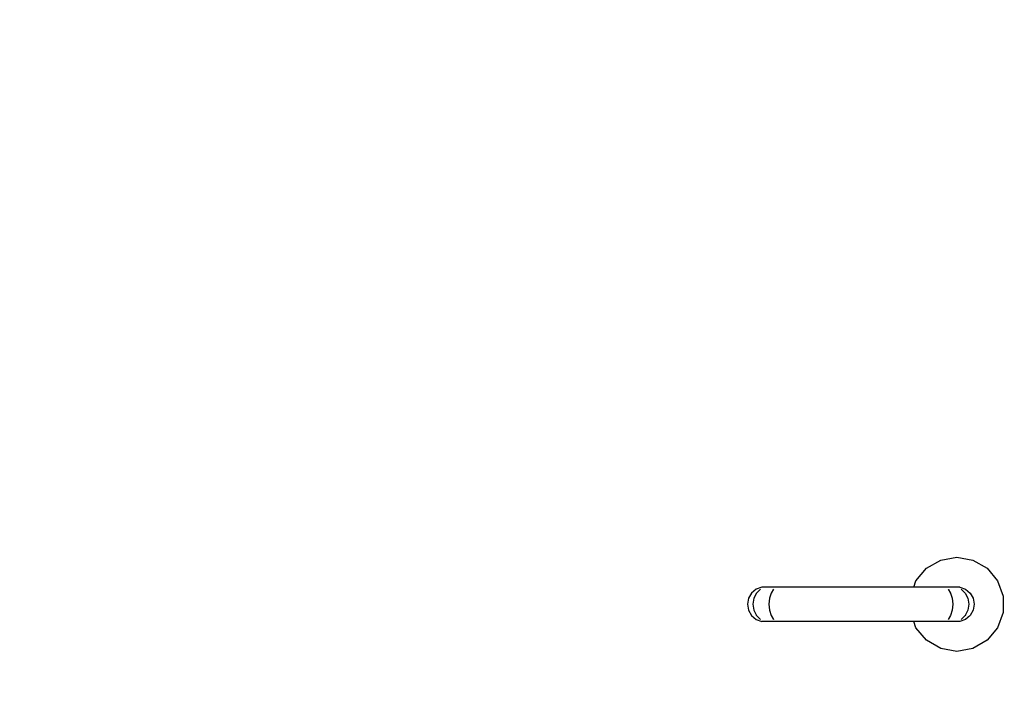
# Model space of a CAD drawing. Header units: millimetres. Extents: x -15634 to 67596, y -3027 to 55843.
# Drawn here: x 22729 to 23299, y 33447 to 33831 of the extents above; entities that cross this region are included whole.
import ezdxf

# ---------------------------------------------------------------- set-up
doc = ezdxf.new("R2010")
doc.units = ezdxf.units.MM
doc.header["$MEASUREMENT"] = 0
doc.set_wipeout_variables(frame=1)
doc.linetypes.add('Wipeout_Contour', pattern=[1000, 0, -1000])
doc.layers.add('Dimensioning - General', color=7, linetype='Continuous')
doc.layers.add('Structural - Bearing', color=7, linetype='Continuous')
for name, color, linetype, lineweight, true_color in [('Dimensioning - General_Pen_No__61', 7, 'Continuous', 20, 0x6a6a6a), ('Dimensioning - General_Pen_No__88', 7, 'Continuous', 20, 0xfd4435), ('Structural - Bearing_Pen_No__82', 7, 'Continuous', 20, 0xaaaaaa)]:
    doc.layers.add(name, color=color, linetype=linetype, lineweight=lineweight, true_color=true_color)
doc.styles.add('GENERATED_STYLE_6', font='calibril.ttf')
doc.dimstyles.new('GENERATED_STYLE__3', dxfattribs={"dimtxt": 195.999997, "dimasz": 106.4, "dimexe": 0.18, "dimexo": 0.0625, "dimgap": 0.09, "dimtad": 1, "dimdec": 0, "dimlfac": 0.1, "dimzin": 0, "dimdsep": 46, "dimtxsty": 'GENERATED_STYLE_6', "dimblk": 'ARROWHEAD_2', "dimblk1": 'ARROWHEAD_2', "dimblk2": 'ARROWHEAD_2', "dimcen": 0.09, "dimse1": 1, "dimse2": 1, "dimclrd": 256, "dimclre": 256, "dimclrt": 256, "dimadec": 0, "dimazin": 0, "dimtfac": 1, "dimtdec": 4, "dimtmove": 0, "dimatfit": 3, "dimfxl": 1, "dimtolj": 1, "dimtzin": 0, "dimarcsym": 0})

# ---------------------------------------------------------------- blocks, each defined once
blk = doc.blocks.new('*D57')
at = {"layer": 'Dimensioning - General_Pen_No__61', "color": 251, "linetype": 'Continuous', "lineweight": 20, "true_color": 0x6a6a6a, "transparency": 16777216}
for p, q in [((27454.43, 35136.02), (27594.43, 35055.19)), ((27629.43, 35095.6), (27419.43, 35095.6)), ((27524.43, 32395.6), (27524.43, 35095.6)), ((27454.43, 32436.02), (27594.43, 32355.19)), ((27629.43, 32395.6), (27419.43, 32395.6))]:
    blk.add_line(p, q, dxfattribs=at)
at = {"layer": 'Dimensioning - General_Pen_No__88', "color": 20, "lineweight": 20, "true_color": 0xfd4435, "transparency": 16777216, "char_height": 196, "attachment_point": 7, "rotation": 90, "style": 'GENERATED_STYLE_6'}
for s, insert in [('\\A1;{\\pql;\\fCalibri Light|b0|i0|c0|p34;20}', (27485.23, 34737.36)), ('\\A1;{\\pql;\\fCalibri Light|b0|i0|c0|p34;270}', (27485.23, 33507.27))]:
    blk.add_mtext(s, dxfattribs=dict(at, insert=insert))
blk = doc.blocks.new('ARROWHEAD_2')
at = {"color": 0, "linetype": 'Continuous', "lineweight": 0}
for p, q in [((-0.3781, -0.655), (0.3781, 0.655)), ((0, 0), (-1, 0))]:
    blk.add_line(p, q, dxfattribs=at)
blk = doc.blocks.new('*D105')
at = {"layer": 'Dimensioning - General_Pen_No__61', "color": 251, "linetype": 'Continuous', "lineweight": 20, "true_color": 0x6a6a6a, "transparency": 16777216}
for p, q in [((28004.43, 35136.02), (28144.43, 35055.19)), ((28179.43, 35095.6), (27969.43, 35095.6)), ((28074.43, 32395.6), (28074.43, 35095.6)), ((28004.43, 32436.02), (28144.43, 32355.19)), ((28179.43, 32395.6), (27969.43, 32395.6))]:
    blk.add_line(p, q, dxfattribs=at)
at = {"layer": 'Dimensioning - General_Pen_No__88', "color": 20, "lineweight": 20, "true_color": 0xfd4435, "transparency": 16777216, "char_height": 196, "attachment_point": 7, "rotation": 90, "style": 'GENERATED_STYLE_6'}
for s, insert in [('\\A1;{\\pql;\\fCalibri Light|b0|i0|c0|p34;20}', (28035.23, 34737.36)), ('\\A1;{\\pql;\\fCalibri Light|b0|i0|c0|p34;270}', (28035.23, 33507.27))]:
    blk.add_mtext(s, dxfattribs=dict(at, insert=insert))
blk = doc.blocks.new('*D131')
at = {"layer": 'Dimensioning - General_Pen_No__61', "color": 251, "linetype": 'Continuous', "lineweight": 20, "true_color": 0x6a6a6a, "transparency": 16777216}
for p, q in [((28554.43, 35336.02), (28694.43, 35255.19)), ((28729.43, 35295.6), (28519.43, 35295.6)), ((28624.43, 32395.6), (28624.43, 35295.6)), ((28554.43, 32436.02), (28694.43, 32355.19)), ((28729.43, 32395.6), (28519.43, 32395.6))]:
    blk.add_line(p, q, dxfattribs=at)
at = {"layer": 'Dimensioning - General_Pen_No__88', "color": 20, "lineweight": 20, "true_color": 0xfd4435, "transparency": 16777216, "insert": (28585.23, 33607.27), "char_height": 196, "attachment_point": 7, "rotation": 90, "style": 'GENERATED_STYLE_6'}
blk.add_mtext('\\A1;{\\pql;\\fCalibri Light|b0|i0|c0|p34;290}', dxfattribs=at)
blk = doc.blocks.new('*D153')
at = {"layer": 'Dimensioning - General_Pen_No__61', "color": 251, "linetype": 'Continuous', "lineweight": 20, "true_color": 0x6a6a6a, "transparency": 16777216}
for p, q in [((34964.93, 35136.02), (35104.93, 35055.19)), ((35139.93, 35095.6), (34929.93, 35095.6)), ((35034.93, 32395.6), (35034.93, 35095.6)), ((34964.93, 32436.02), (35104.93, 32355.19)), ((35139.93, 32395.6), (34929.93, 32395.6))]:
    blk.add_line(p, q, dxfattribs=at)
at = {"layer": 'Dimensioning - General_Pen_No__88', "color": 20, "lineweight": 20, "true_color": 0xfd4435, "transparency": 16777216, "char_height": 196, "attachment_point": 7, "rotation": 90, "style": 'GENERATED_STYLE_6'}
for s, insert in [('\\A1;{\\pql;\\fCalibri Light|b0|i0|c0|p34;20}', (34995.73, 34737.36)), ('\\A1;{\\pql;\\fCalibri Light|b0|i0|c0|p34;270}', (34995.73, 33507.27))]:
    blk.add_mtext(s, dxfattribs=dict(at, insert=insert))
blk = doc.blocks.new('*D201')
at = {"layer": 'Dimensioning - General_Pen_No__61', "color": 251, "linetype": 'Continuous', "lineweight": 20, "true_color": 0x6a6a6a, "transparency": 16777216}
for p, q in [((35514.93, 35136.02), (35654.93, 35055.19)), ((35689.93, 35095.6), (35479.93, 35095.6)), ((35584.93, 32395.6), (35584.93, 35095.6)), ((35514.93, 32436.02), (35654.93, 32355.19)), ((35689.93, 32395.6), (35479.93, 32395.6))]:
    blk.add_line(p, q, dxfattribs=at)
at = {"layer": 'Dimensioning - General_Pen_No__88', "color": 20, "lineweight": 20, "true_color": 0xfd4435, "transparency": 16777216, "char_height": 196, "attachment_point": 7, "rotation": 90, "style": 'GENERATED_STYLE_6'}
for s, insert in [('\\A1;{\\pql;\\fCalibri Light|b0|i0|c0|p34;20}', (35545.73, 34737.36)), ('\\A1;{\\pql;\\fCalibri Light|b0|i0|c0|p34;270}', (35545.73, 33507.27))]:
    blk.add_mtext(s, dxfattribs=dict(at, insert=insert))
blk = doc.blocks.new('*D227')
at = {"layer": 'Dimensioning - General_Pen_No__61', "color": 251, "linetype": 'Continuous', "lineweight": 20, "true_color": 0x6a6a6a, "transparency": 16777216}
for p, q in [((36064.93, 35336.02), (36204.93, 35255.19)), ((36239.93, 35295.6), (36029.93, 35295.6)), ((36134.93, 32395.6), (36134.93, 35295.6)), ((36064.93, 32436.02), (36204.93, 32355.19)), ((36239.93, 32395.6), (36029.93, 32395.6))]:
    blk.add_line(p, q, dxfattribs=at)
at = {"layer": 'Dimensioning - General_Pen_No__88', "color": 20, "lineweight": 20, "true_color": 0xfd4435, "transparency": 16777216, "insert": (36095.73, 33607.27), "char_height": 196, "attachment_point": 7, "rotation": 90, "style": 'GENERATED_STYLE_6'}
blk.add_mtext('\\A1;{\\pql;\\fCalibri Light|b0|i0|c0|p34;290}', dxfattribs=at)

msp = doc.modelspace()

# ---------------------------------------------------------------- wipeouts: each hides what was drawn before it
at = {"color": 254, "linetype": 'Wipeout_Contour', "lineweight": 0, "ltscale": 1101184.371629618}
msp.add_wipeout([(23242.98, 33509.1), (23241.66, 33505.45), (23268.1, 33505.45), (23271.37, 33504.26), (23274.03, 33502.03), (23275.76, 33499.02), (23276.37, 33495.6), (23275.76, 33492.18), (23274.03, 33489.18), (23271.37, 33486.94), (23268.1, 33485.76), (23241.66, 33485.76), (23242.98, 33482.1), (23249.01, 33474.92), (23257.13, 33470.23), (23266.37, 33468.6), (23275.6, 33470.23), (23283.72, 33474.92), (23289.75, 33482.1), (23292.96, 33490.92), (23292.96, 33500.29), (23289.75, 33509.1), (23283.72, 33516.29), (23275.6, 33520.98), (23266.37, 33522.6), (23257.13, 33520.98), (23249.01, 33516.29)], dxfattribs=at).dxf.layer = 'Structural - Bearing'

# ---------------------------------------------------------------- next in the draw order: linework, layer by layer
at = {"layer": 'Structural - Bearing_Pen_No__82', "color": 253, "linetype": 'Continuous', "lineweight": 20, "true_color": 0xaaaaaa}
for p, q in [((23249.01, 33516.29), (23257.13, 33520.98)), ((23257.13, 33520.98), (23266.37, 33522.6)), ((23266.37, 33522.6), (23275.6, 33520.98)), ((23275.6, 33520.98), (23283.72, 33516.29)), ((23242.98, 33509.1), (23249.01, 33516.29)), ((23283.72, 33516.29), (23289.75, 33509.1)), ((23289.75, 33509.1), (23292.96, 33500.29)), ((23292.96, 33500.29), (23292.96, 33490.92)), ((23292.96, 33490.92), (23289.75, 33482.1)), ((23249.01, 33474.92), (23242.98, 33482.1)), ((23289.75, 33482.1), (23283.72, 33474.92)), ((23257.13, 33470.23), (23249.01, 33474.92)), ((23283.72, 33474.92), (23275.6, 33470.23)), ((23266.37, 33468.6), (23257.13, 33470.23)), ((23275.6, 33470.23), (23266.37, 33468.6))]:
    msp.add_line(p, q, dxfattribs=at)

# ---------------------------------------------------------------- next in the draw order: wipeouts: each hides what was drawn before it
at = {"color": 254, "linetype": 'Wipeout_Contour', "lineweight": 0, "ltscale": 163168.721629}
msp.add_wipeout([(23265.91, 33505.45), (23268.84, 33504.26), (23271.37, 33504.26), (23268.1, 33505.45)], dxfattribs=at).dxf.layer = 'Structural - Bearing'
at = {"color": 254, "linetype": 'Wipeout_Contour', "lineweight": 0, "ltscale": 163146.376629}
msp.add_wipeout([(23273.32, 33495.6), (23272.78, 33492.18), (23275.76, 33492.18), (23276.37, 33495.6)], dxfattribs=at).dxf.layer = 'Structural - Bearing'

# ---------------------------------------------------------------- next in the draw order: wipeouts: each hides what was drawn before it
at = {"color": 254, "linetype": 'Wipeout_Contour', "lineweight": 0, "ltscale": 163169.507498}
msp.add_wipeout([(23268.84, 33504.26), (23271.23, 33502.03), (23274.03, 33502.03), (23271.37, 33504.26)], dxfattribs=at).dxf.layer = 'Structural - Bearing'
at = {"color": 254, "linetype": 'Wipeout_Contour', "lineweight": 0, "ltscale": 163133.300157}
msp.add_wipeout([(23272.78, 33492.18), (23271.23, 33489.18), (23274.03, 33489.18), (23275.76, 33492.18)], dxfattribs=at).dxf.layer = 'Structural - Bearing'

# ---------------------------------------------------------------- next in the draw order: wipeouts: each hides what was drawn before it
at = {"color": 254, "linetype": 'Wipeout_Contour', "lineweight": 0, "ltscale": 163165.650209}
msp.add_wipeout([(23271.23, 33502.03), (23272.78, 33499.02), (23275.76, 33499.02), (23274.03, 33502.03)], dxfattribs=at).dxf.layer = 'Structural - Bearing'
at = {"color": 254, "linetype": 'Wipeout_Contour', "lineweight": 0, "ltscale": 163119.942942}
msp.add_wipeout([(23271.23, 33489.18), (23268.84, 33486.94), (23271.37, 33486.94), (23274.03, 33489.18)], dxfattribs=at).dxf.layer = 'Structural - Bearing'

# ---------------------------------------------------------------- next in the draw order: wipeouts: each hides what was drawn before it
at = {"color": 254, "linetype": 'Wipeout_Contour', "lineweight": 0, "ltscale": 163158.355191}
msp.add_wipeout([(23259.77, 33505.45), (23261.46, 33504.26), (23268.84, 33504.26), (23265.91, 33505.45)], dxfattribs=at).dxf.layer = 'Structural - Bearing'
at = {"color": 254, "linetype": 'Wipeout_Contour', "lineweight": 0, "ltscale": 163157.611515}
msp.add_wipeout([(23275.76, 33499.02), (23272.78, 33499.02), (23273.32, 33495.6), (23276.37, 33495.6)], dxfattribs=at).dxf.layer = 'Structural - Bearing'
at = {"color": 254, "linetype": 'Wipeout_Contour', "lineweight": 0, "ltscale": 163107.919387}
msp.add_wipeout([(23268.84, 33486.94), (23265.91, 33485.76), (23268.1, 33485.76), (23271.37, 33486.94)], dxfattribs=at).dxf.layer = 'Structural - Bearing'

# ---------------------------------------------------------------- next in the draw order: wipeouts: each hides what was drawn before it
at = {"color": 254, "linetype": 'Wipeout_Contour', "lineweight": 0, "ltscale": 163157.496226}
msp.add_wipeout([(23261.46, 33504.26), (23262.83, 33502.03), (23271.23, 33502.03), (23268.84, 33504.26)], dxfattribs=at).dxf.layer = 'Structural - Bearing'
at = {"color": 254, "linetype": 'Wipeout_Contour', "lineweight": 0, "ltscale": 163132.483308}
msp.add_wipeout([(23264.04, 33495.6), (23263.73, 33492.18), (23272.78, 33492.18), (23273.32, 33495.6)], dxfattribs=at).dxf.layer = 'Structural - Bearing'

# ---------------------------------------------------------------- next in the draw order: linework, layer by layer
at = {"layer": 'Structural - Bearing_Pen_No__82', "color": 253, "linetype": 'Continuous', "lineweight": 20, "true_color": 0xaaaaaa}
msp.add_line((23268.1, 33505.45), (23265.91, 33505.45), dxfattribs=at)

# ---------------------------------------------------------------- next in the draw order: wipeouts: each hides what was drawn before it
at = {"color": 254, "linetype": 'Wipeout_Contour', "lineweight": 0, "ltscale": 163152.414351}
msp.add_wipeout([(23271.23, 33502.03), (23262.83, 33502.03), (23263.73, 33499.02), (23272.78, 33499.02)], dxfattribs=at).dxf.layer = 'Structural - Bearing'
at = {"color": 254, "linetype": 'Wipeout_Contour', "lineweight": 0, "ltscale": 163120.061697}
msp.add_wipeout([(23263.73, 33492.18), (23262.83, 33489.18), (23271.23, 33489.18), (23272.78, 33492.18)], dxfattribs=at).dxf.layer = 'Structural - Bearing'

# ---------------------------------------------------------------- next in the draw order: linework, layer by layer
at = {"layer": 'Structural - Bearing_Pen_No__82', "color": 253, "linetype": 'Continuous', "lineweight": 20, "true_color": 0xaaaaaa}
for p, q in [((23268.1, 33505.45), (23271.37, 33504.26)), ((23268.84, 33504.26), (23271.23, 33502.03)), ((23271.37, 33504.26), (23274.03, 33502.03))]:
    msp.add_line(p, q, dxfattribs=at)

# ---------------------------------------------------------------- next in the draw order: wipeouts: each hides what was drawn before it
at = {"color": 254, "linetype": 'Wipeout_Contour', "lineweight": 0, "ltscale": 163140.595687}
msp.add_wipeout([(23259.77, 33505.45), (23251.6, 33505.45), (23252.03, 33504.26), (23261.46, 33504.26)], dxfattribs=at).dxf.layer = 'Structural - Bearing'
at = {"color": 254, "linetype": 'Wipeout_Contour', "lineweight": 0, "ltscale": 163143.719142}
msp.add_wipeout([(23263.73, 33499.02), (23264.04, 33495.6), (23273.32, 33495.6), (23272.78, 33499.02)], dxfattribs=at).dxf.layer = 'Structural - Bearing'
at = {"color": 254, "linetype": 'Wipeout_Contour', "lineweight": 0, "ltscale": 163107.928046}
msp.add_wipeout([(23262.83, 33489.18), (23261.46, 33486.94), (23268.84, 33486.94), (23271.23, 33489.18)], dxfattribs=at).dxf.layer = 'Structural - Bearing'

# ---------------------------------------------------------------- next in the draw order: linework, layer by layer
at = {"layer": 'Structural - Bearing_Pen_No__82', "color": 253, "linetype": 'Continuous', "lineweight": 20, "true_color": 0xaaaaaa}
for p, q in [((23271.23, 33502.03), (23272.78, 33499.02)), ((23274.03, 33502.03), (23275.76, 33499.02)), ((23272.78, 33499.02), (23273.32, 33495.6)), ((23275.76, 33499.02), (23276.37, 33495.6)), ((23273.32, 33495.6), (23272.78, 33492.18)), ((23275.76, 33492.18), (23274.03, 33489.18)), ((23276.37, 33495.6), (23275.76, 33492.18))]:
    msp.add_line(p, q, dxfattribs=at)

# ---------------------------------------------------------------- next in the draw order: wipeouts: each hides what was drawn before it
at = {"color": 254, "linetype": 'Wipeout_Contour', "lineweight": 0, "ltscale": 163137.151227}
msp.add_wipeout([(23261.46, 33504.26), (23252.03, 33504.26), (23252.38, 33502.03), (23262.83, 33502.03)], dxfattribs=at).dxf.layer = 'Structural - Bearing'
at = {"color": 254, "linetype": 'Wipeout_Contour', "lineweight": 0, "ltscale": 163109.196776}
msp.add_wipeout([(23264.04, 33495.6), (23252.68, 33495.6), (23252.6, 33492.18), (23263.73, 33492.18)], dxfattribs=at).dxf.layer = 'Structural - Bearing'
at = {"color": 254, "linetype": 'Wipeout_Contour', "lineweight": 0, "ltscale": 163097.549098}
msp.add_wipeout([(23261.46, 33486.94), (23259.77, 33485.76), (23265.91, 33485.76), (23268.84, 33486.94)], dxfattribs=at).dxf.layer = 'Structural - Bearing'

# ---------------------------------------------------------------- next in the draw order: linework, layer by layer
at = {"layer": 'Structural - Bearing_Pen_No__82', "color": 253, "linetype": 'Continuous', "lineweight": 20, "true_color": 0xaaaaaa}
for p, q in [((23265.91, 33505.45), (23259.77, 33505.45)), ((23272.78, 33492.18), (23271.23, 33489.18)), ((23268.1, 33485.76), (23265.91, 33485.76)), ((23271.37, 33486.94), (23268.1, 33485.76)), ((23271.23, 33489.18), (23268.84, 33486.94)), ((23274.03, 33489.18), (23271.37, 33486.94))]:
    msp.add_line(p, q, dxfattribs=at)

# ---------------------------------------------------------------- next in the draw order: wipeouts: each hides what was drawn before it
at = {"color": 254, "linetype": 'Wipeout_Contour', "lineweight": 0, "ltscale": 163130.149927}
msp.add_wipeout([(23262.83, 33502.03), (23252.38, 33502.03), (23252.6, 33499.02), (23263.73, 33499.02)], dxfattribs=at).dxf.layer = 'Structural - Bearing'
at = {"color": 254, "linetype": 'Wipeout_Contour', "lineweight": 0, "ltscale": 163097.792901}
msp.add_wipeout([(23263.73, 33492.18), (23252.6, 33492.18), (23252.38, 33489.18), (23262.83, 33489.18)], dxfattribs=at).dxf.layer = 'Structural - Bearing'

# ---------------------------------------------------------------- next in the draw order: linework, layer by layer
at = {"layer": 'Structural - Bearing_Pen_No__82', "color": 253, "linetype": 'Continuous', "lineweight": 20, "true_color": 0xaaaaaa}
msp.add_line((23261.46, 33504.26), (23262.83, 33502.03), dxfattribs=at)

# ---------------------------------------------------------------- next in the draw order: wipeouts: each hides what was drawn before it
at = {"color": 254, "linetype": 'Wipeout_Contour', "lineweight": 0, "ltscale": 163038.36082}
msp.add_wipeout([(23251.6, 33505.45), (23171.14, 33505.45), (23170.71, 33504.26), (23252.03, 33504.26)], dxfattribs=at).dxf.layer = 'Structural - Bearing'
at = {"color": 254, "linetype": 'Wipeout_Contour', "lineweight": 0, "ltscale": 163120.434197}
msp.add_wipeout([(23263.73, 33499.02), (23252.6, 33499.02), (23252.68, 33495.6), (23264.04, 33495.6)], dxfattribs=at).dxf.layer = 'Structural - Bearing'
at = {"color": 254, "linetype": 'Wipeout_Contour', "lineweight": 0, "ltscale": 163087.576912}
msp.add_wipeout([(23262.83, 33489.18), (23252.38, 33489.18), (23252.03, 33486.94), (23261.46, 33486.94)], dxfattribs=at).dxf.layer = 'Structural - Bearing'

# ---------------------------------------------------------------- next in the draw order: linework, layer by layer
at = {"layer": 'Structural - Bearing_Pen_No__82', "color": 253, "linetype": 'Continuous', "lineweight": 20, "true_color": 0xaaaaaa}
for p, q in [((23262.83, 33502.03), (23263.73, 33499.02)), ((23263.73, 33499.02), (23264.04, 33495.6)), ((23264.04, 33495.6), (23263.73, 33492.18))]:
    msp.add_line(p, q, dxfattribs=at)

# ---------------------------------------------------------------- next in the draw order: wipeouts: each hides what was drawn before it
at = {"color": 254, "linetype": 'Wipeout_Contour', "lineweight": 0, "ltscale": 163032.739017}
msp.add_wipeout([(23252.03, 33504.26), (23170.71, 33504.26), (23170.36, 33502.03), (23252.38, 33502.03)], dxfattribs=at).dxf.layer = 'Structural - Bearing'
at = {"color": 254, "linetype": 'Wipeout_Contour', "lineweight": 0, "ltscale": 163002.313954}
msp.add_wipeout([(23252.68, 33495.6), (23170.05, 33495.6), (23170.13, 33492.18), (23252.6, 33492.18)], dxfattribs=at).dxf.layer = 'Structural - Bearing'
at = {"color": 254, "linetype": 'Wipeout_Contour', "lineweight": 0, "ltscale": 163079.783003}
msp.add_wipeout([(23261.46, 33486.94), (23252.03, 33486.94), (23251.6, 33485.76), (23259.77, 33485.76)], dxfattribs=at).dxf.layer = 'Structural - Bearing'

# ---------------------------------------------------------------- next in the draw order: linework, layer by layer
at = {"layer": 'Structural - Bearing_Pen_No__82', "color": 253, "linetype": 'Continuous', "lineweight": 20, "true_color": 0xaaaaaa}
for p, q in [((23241.66, 33505.45), (23242.98, 33509.1)), ((23259.77, 33505.45), (23251.6, 33505.45)), ((23263.73, 33492.18), (23262.83, 33489.18)), ((23265.91, 33485.76), (23259.77, 33485.76)), ((23262.83, 33489.18), (23261.46, 33486.94))]:
    msp.add_line(p, q, dxfattribs=at)

# ---------------------------------------------------------------- next in the draw order: wipeouts: each hides what was drawn before it
at = {"color": 254, "linetype": 'Wipeout_Contour', "lineweight": 0, "ltscale": 163024.125284}
msp.add_wipeout([(23252.38, 33502.03), (23170.36, 33502.03), (23170.13, 33499.02), (23252.6, 33499.02)], dxfattribs=at).dxf.layer = 'Structural - Bearing'
at = {"color": 254, "linetype": 'Wipeout_Contour', "lineweight": 0, "ltscale": 162991.747236}
msp.add_wipeout([(23252.6, 33492.18), (23170.13, 33492.18), (23170.36, 33489.18), (23252.38, 33489.18)], dxfattribs=at).dxf.layer = 'Structural - Bearing'

# ---------------------------------------------------------------- next in the draw order: wipeouts: each hides what was drawn before it
at = {"color": 254, "linetype": 'Wipeout_Contour', "lineweight": 0, "ltscale": 162936.15399}
msp.add_wipeout([(23171.14, 33505.45), (23162.97, 33505.45), (23161.28, 33504.26), (23170.71, 33504.26)], dxfattribs=at).dxf.layer = 'Structural - Bearing'
at = {"color": 254, "linetype": 'Wipeout_Contour', "lineweight": 0, "ltscale": 163013.558732}
msp.add_wipeout([(23252.6, 33499.02), (23170.13, 33499.02), (23170.05, 33495.6), (23252.68, 33495.6)], dxfattribs=at).dxf.layer = 'Structural - Bearing'
at = {"color": 254, "linetype": 'Wipeout_Contour', "lineweight": 0, "ltscale": 162983.13297}
msp.add_wipeout([(23252.38, 33489.18), (23170.36, 33489.18), (23170.71, 33486.94), (23252.03, 33486.94)], dxfattribs=at).dxf.layer = 'Structural - Bearing'

# ---------------------------------------------------------------- next in the draw order: wipeouts: each hides what was drawn before it
at = {"color": 254, "linetype": 'Wipeout_Contour', "lineweight": 0, "ltscale": 162928.358818}
msp.add_wipeout([(23170.71, 33504.26), (23161.28, 33504.26), (23159.9, 33502.03), (23170.36, 33502.03)], dxfattribs=at).dxf.layer = 'Structural - Bearing'
at = {"color": 254, "linetype": 'Wipeout_Contour', "lineweight": 0, "ltscale": 162895.467771}
msp.add_wipeout([(23170.05, 33495.6), (23158.69, 33495.6), (23159, 33492.18), (23170.13, 33492.18)], dxfattribs=at).dxf.layer = 'Structural - Bearing'
at = {"color": 254, "linetype": 'Wipeout_Contour', "lineweight": 0, "ltscale": 162977.509995}
msp.add_wipeout([(23252.03, 33486.94), (23170.71, 33486.94), (23171.14, 33485.76), (23251.6, 33485.76)], dxfattribs=at).dxf.layer = 'Structural - Bearing'

# ---------------------------------------------------------------- next in the draw order: linework, layer by layer
at = {"layer": 'Structural - Bearing_Pen_No__82', "color": 253, "linetype": 'Continuous', "lineweight": 20, "true_color": 0xaaaaaa}
for p, q in [((23251.6, 33505.45), (23171.14, 33505.45)), ((23242.98, 33482.1), (23241.66, 33485.76)), ((23259.77, 33485.76), (23251.6, 33485.76))]:
    msp.add_line(p, q, dxfattribs=at)

# ---------------------------------------------------------------- next in the draw order: wipeouts: each hides what was drawn before it
at = {"color": 254, "linetype": 'Wipeout_Contour', "lineweight": 0, "ltscale": 162918.135671}
msp.add_wipeout([(23170.36, 33502.03), (23159.9, 33502.03), (23159, 33499.02), (23170.13, 33499.02)], dxfattribs=at).dxf.layer = 'Structural - Bearing'
at = {"color": 254, "linetype": 'Wipeout_Contour', "lineweight": 0, "ltscale": 162885.736604}
msp.add_wipeout([(23170.13, 33492.18), (23159, 33492.18), (23159.9, 33489.18), (23170.36, 33489.18)], dxfattribs=at).dxf.layer = 'Structural - Bearing'

# ---------------------------------------------------------------- next in the draw order: wipeouts: each hides what was drawn before it
at = {"color": 254, "linetype": 'Wipeout_Contour', "lineweight": 0, "ltscale": 162918.444433}
msp.add_wipeout([(23156.82, 33505.45), (23153.89, 33504.26), (23161.28, 33504.26), (23162.97, 33505.45)], dxfattribs=at).dxf.layer = 'Structural - Bearing'
at = {"color": 254, "linetype": 'Wipeout_Contour', "lineweight": 0, "ltscale": 162906.719905}
msp.add_wipeout([(23170.13, 33499.02), (23159, 33499.02), (23158.69, 33495.6), (23170.05, 33495.6)], dxfattribs=at).dxf.layer = 'Structural - Bearing'
at = {"color": 254, "linetype": 'Wipeout_Contour', "lineweight": 0, "ltscale": 162878.72104}
msp.add_wipeout([(23170.36, 33489.18), (23159.9, 33489.18), (23161.28, 33486.94), (23170.71, 33486.94)], dxfattribs=at).dxf.layer = 'Structural - Bearing'

# ---------------------------------------------------------------- next in the draw order: wipeouts: each hides what was drawn before it
at = {"color": 254, "linetype": 'Wipeout_Contour', "lineweight": 0, "ltscale": 162908.072787}
msp.add_wipeout([(23153.89, 33504.26), (23151.51, 33502.03), (23159.9, 33502.03), (23161.28, 33504.26)], dxfattribs=at).dxf.layer = 'Structural - Bearing'
at = {"color": 254, "linetype": 'Wipeout_Contour', "lineweight": 0, "ltscale": 162872.250976}
msp.add_wipeout([(23149.41, 33495.6), (23149.95, 33492.18), (23159, 33492.18), (23158.69, 33495.6)], dxfattribs=at).dxf.layer = 'Structural - Bearing'
at = {"color": 254, "linetype": 'Wipeout_Contour', "lineweight": 0, "ltscale": 162875.265026}
msp.add_wipeout([(23170.71, 33486.94), (23161.28, 33486.94), (23162.97, 33485.76), (23171.14, 33485.76)], dxfattribs=at).dxf.layer = 'Structural - Bearing'

# ---------------------------------------------------------------- next in the draw order: linework, layer by layer
at = {"layer": 'Structural - Bearing_Pen_No__82', "color": 253, "linetype": 'Continuous', "lineweight": 20, "true_color": 0xaaaaaa}
for p, q in [((23171.14, 33505.45), (23162.97, 33505.45)), ((23251.6, 33485.76), (23171.14, 33485.76))]:
    msp.add_line(p, q, dxfattribs=at)

# ---------------------------------------------------------------- next in the draw order: wipeouts: each hides what was drawn before it
at = {"color": 254, "linetype": 'Wipeout_Contour', "lineweight": 0, "ltscale": 162895.937189}
msp.add_wipeout([(23151.51, 33502.03), (23149.95, 33499.02), (23159, 33499.02), (23159.9, 33502.03)], dxfattribs=at).dxf.layer = 'Structural - Bearing'
at = {"color": 254, "linetype": 'Wipeout_Contour', "lineweight": 0, "ltscale": 162863.53375}
msp.add_wipeout([(23149.95, 33492.18), (23151.51, 33489.18), (23159.9, 33489.18), (23159, 33492.18)], dxfattribs=at).dxf.layer = 'Structural - Bearing'

# ---------------------------------------------------------------- next in the draw order: linework, layer by layer
at = {"layer": 'Structural - Bearing_Pen_No__82', "color": 253, "linetype": 'Continuous', "lineweight": 20, "true_color": 0xaaaaaa}
msp.add_line((23161.28, 33504.26), (23159.9, 33502.03), dxfattribs=at)

# ---------------------------------------------------------------- next in the draw order: wipeouts: each hides what was drawn before it
at = {"color": 254, "linetype": 'Wipeout_Contour', "lineweight": 0, "ltscale": 162908.110601}
msp.add_wipeout([(23154.63, 33505.45), (23151.37, 33504.26), (23153.89, 33504.26), (23156.82, 33505.45)], dxfattribs=at).dxf.layer = 'Structural - Bearing'
at = {"color": 254, "linetype": 'Wipeout_Contour', "lineweight": 0, "ltscale": 162883.504697}
msp.add_wipeout([(23149.95, 33499.02), (23149.41, 33495.6), (23158.69, 33495.6), (23159, 33499.02)], dxfattribs=at).dxf.layer = 'Structural - Bearing'
at = {"color": 254, "linetype": 'Wipeout_Contour', "lineweight": 0, "ltscale": 162858.428876}
msp.add_wipeout([(23151.51, 33489.18), (23153.89, 33486.94), (23161.28, 33486.94), (23159.9, 33489.18)], dxfattribs=at).dxf.layer = 'Structural - Bearing'

# ---------------------------------------------------------------- next in the draw order: linework, layer by layer
at = {"layer": 'Structural - Bearing_Pen_No__82', "color": 253, "linetype": 'Continuous', "lineweight": 20, "true_color": 0xaaaaaa}
for p, q in [((23162.97, 33505.45), (23156.82, 33505.45)), ((23159.9, 33502.03), (23159, 33499.02)), ((23159, 33499.02), (23158.69, 33495.6)), ((23158.69, 33495.6), (23159, 33492.18))]:
    msp.add_line(p, q, dxfattribs=at)

# ---------------------------------------------------------------- next in the draw order: wipeouts: each hides what was drawn before it
at = {"color": 254, "linetype": 'Wipeout_Contour', "lineweight": 0, "ltscale": 162896.100834}
msp.add_wipeout([(23148.71, 33502.03), (23151.51, 33502.03), (23153.89, 33504.26), (23151.37, 33504.26)], dxfattribs=at).dxf.layer = 'Structural - Bearing'
at = {"color": 254, "linetype": 'Wipeout_Contour', "lineweight": 0, "ltscale": 162858.405127}
msp.add_wipeout([(23146.37, 33495.6), (23146.97, 33492.18), (23149.95, 33492.18), (23149.41, 33495.6)], dxfattribs=at).dxf.layer = 'Structural - Bearing'
at = {"color": 254, "linetype": 'Wipeout_Contour', "lineweight": 0, "ltscale": 162857.548879}
msp.add_wipeout([(23161.28, 33486.94), (23153.89, 33486.94), (23156.82, 33485.76), (23162.97, 33485.76)], dxfattribs=at).dxf.layer = 'Structural - Bearing'

# ---------------------------------------------------------------- next in the draw order: linework, layer by layer
at = {"layer": 'Structural - Bearing_Pen_No__82', "color": 253, "linetype": 'Continuous', "lineweight": 20, "true_color": 0xaaaaaa}
for p, q in [((23156.82, 33505.45), (23154.63, 33505.45)), ((23159.9, 33489.18), (23161.28, 33486.94)), ((23171.14, 33485.76), (23162.97, 33485.76))]:
    msp.add_line(p, q, dxfattribs=at)

# ---------------------------------------------------------------- next in the draw order: wipeouts: each hides what was drawn before it
at = {"color": 254, "linetype": 'Wipeout_Contour', "lineweight": 0, "ltscale": 162882.745907}
msp.add_wipeout([(23148.71, 33502.03), (23146.97, 33499.02), (23149.95, 33499.02), (23151.51, 33502.03)], dxfattribs=at).dxf.layer = 'Structural - Bearing'
at = {"color": 254, "linetype": 'Wipeout_Contour', "lineweight": 0, "ltscale": 162850.339867}
msp.add_wipeout([(23146.97, 33492.18), (23148.71, 33489.18), (23151.51, 33489.18), (23149.95, 33492.18)], dxfattribs=at).dxf.layer = 'Structural - Bearing'

# ---------------------------------------------------------------- next in the draw order: linework, layer by layer
at = {"layer": 'Structural - Bearing_Pen_No__82', "color": 253, "linetype": 'Continuous', "lineweight": 20, "true_color": 0xaaaaaa}
for p, q in [((23151.37, 33504.26), (23148.71, 33502.03)), ((23154.63, 33505.45), (23151.37, 33504.26)), ((23153.89, 33504.26), (23151.51, 33502.03))]:
    msp.add_line(p, q, dxfattribs=at)

# ---------------------------------------------------------------- next in the draw order: wipeouts: each hides what was drawn before it
at = {"color": 254, "linetype": 'Wipeout_Contour', "lineweight": 0, "ltscale": 162869.659795}
msp.add_wipeout([(23146.97, 33499.02), (23146.37, 33495.6), (23149.41, 33495.6), (23149.95, 33499.02)], dxfattribs=at).dxf.layer = 'Structural - Bearing'
at = {"color": 254, "linetype": 'Wipeout_Contour', "lineweight": 0, "ltscale": 162846.4533}
msp.add_wipeout([(23148.71, 33489.18), (23151.37, 33486.94), (23153.89, 33486.94), (23151.51, 33489.18)], dxfattribs=at).dxf.layer = 'Structural - Bearing'

# ---------------------------------------------------------------- next in the draw order: linework, layer by layer
at = {"layer": 'Structural - Bearing_Pen_No__82', "color": 253, "linetype": 'Continuous', "lineweight": 20, "true_color": 0xaaaaaa}
for p, q in [((23148.71, 33502.03), (23146.97, 33499.02)), ((23151.51, 33502.03), (23149.95, 33499.02)), ((23146.97, 33499.02), (23146.37, 33495.6)), ((23149.95, 33499.02), (23149.41, 33495.6)), ((23146.37, 33495.6), (23146.97, 33492.18)), ((23149.41, 33495.6), (23149.95, 33492.18))]:
    msp.add_line(p, q, dxfattribs=at)

# ---------------------------------------------------------------- next in the draw order: wipeouts: each hides what was drawn before it
at = {"color": 254, "linetype": 'Wipeout_Contour', "lineweight": 0, "ltscale": 162847.211198}
msp.add_wipeout([(23151.37, 33486.94), (23154.63, 33485.76), (23156.82, 33485.76), (23153.89, 33486.94)], dxfattribs=at).dxf.layer = 'Structural - Bearing'

# ---------------------------------------------------------------- next in the draw order: linework, layer by layer
at = {"layer": 'Structural - Bearing_Pen_No__82', "color": 253, "linetype": 'Continuous', "lineweight": 20, "true_color": 0xaaaaaa}
for p, q in [((23146.97, 33492.18), (23148.71, 33489.18)), ((23149.95, 33492.18), (23151.51, 33489.18)), ((23159, 33492.18), (23159.9, 33489.18)), ((23148.71, 33489.18), (23151.37, 33486.94)), ((23151.37, 33486.94), (23154.63, 33485.76)), ((23151.51, 33489.18), (23153.89, 33486.94)), ((23156.82, 33485.76), (23154.63, 33485.76)), ((23162.97, 33485.76), (23156.82, 33485.76))]:
    msp.add_line(p, q, dxfattribs=at)

# ---------------------------------------------------------------- next in the draw order: dimensions: what is measured, and where the dimension line sits
at = {"layer": 'Dimensioning - General', "color": 251, "linetype": 'Continuous', "lineweight": 20, "true_color": 0x6a6a6a}
for base, p1, p2, picture, middle in [((28624.43, 35295.6), (2262.36, 32395.6), (2086.67, 35295.6), '*D131', (28487.23, 33831.4)), ((36134.93, 35295.6), (9772.86, 32395.6), (9597.17, 35295.6), '*D227', (35997.73, 33831.4)), ((28074.43, 35095.6), (-270.89, 32395.6), (-397.74, 35095.6), '*D105', (27937.23, 33731.4)), ((27524.43, 35095.6), (48.77, 32395.6), (88.92, 35095.6), '*D57', (27387.23, 33731.4)), ((35584.93, 35095.6), (7239.61, 32395.6), (7112.76, 35095.6), '*D201', (35447.73, 33731.4)), ((35034.93, 35095.6), (7559.27, 32395.6), (7599.42, 35095.6), '*D153', (34897.73, 33731.4))]:
    dim = msp.add_linear_dim(base=base, p1=p1, p2=p2, angle=90, dimstyle='GENERATED_STYLE__3', dxfattribs=at)
    dim.commit()
    dim.dimension.update_dxf_attribs({"geometry": picture, "text_midpoint": middle, "dimtype": 160, "text_rotation": 90})

doc.saveas('drawing.dxf')
